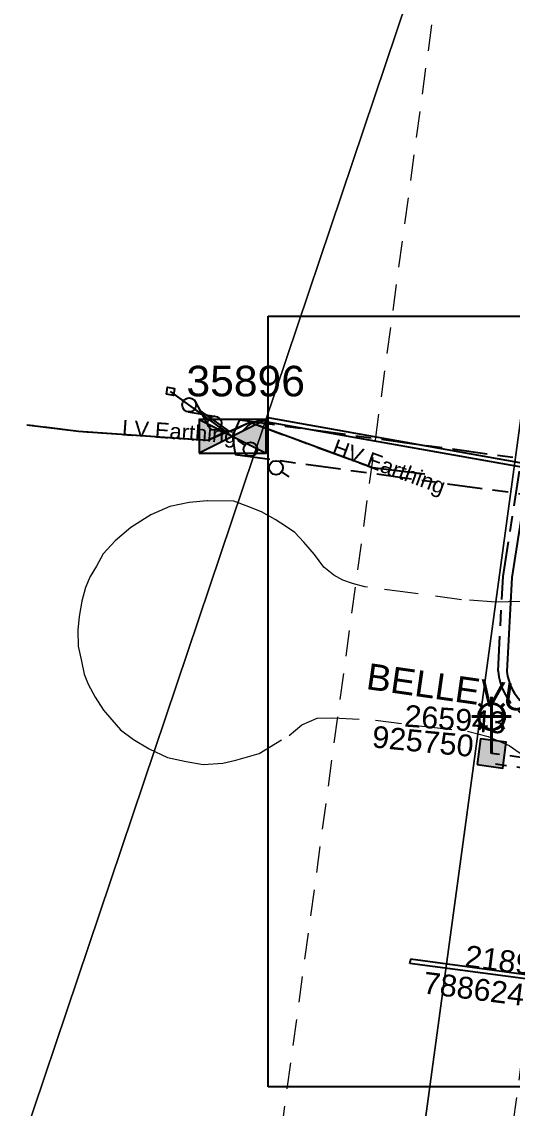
# Model space of a CAD drawing. Header units: metres. Extents: x 302931 to 308644, y 6253878 to 6257414.
# Drawn here: x 307282.7 to 307339, y 6255593 to 6255717.5 of the extents above; entities that cross this region are included whole.
import ezdxf
from ezdxf.enums import TextEntityAlignment as Align

# ---------------------------------------------------------------- set-up
doc = ezdxf.new("R2010")
doc.units = ezdxf.units.M
doc.linetypes.add('Cable Exist UG', pattern=[8.2, 4, -1.2, 1.8, -1.2])
doc.linetypes.add('Dash', pattern=[5, 3, -2])
doc.layers.get('0').update_dxf_attribs({"color": 6})
for name, color, linetype in [('_User EARTHING', 7, 'Continuous'), ('Duct_SP_EXT', 7, 'Continuous'), ('Equip_LV_EXT', 7, 'Continuous'), ('Equip_SP_SL_EXT', 7, 'Continuous'), ('Mains_HV_EXT', 7, 'Continuous'), ('Mains_SL_EXT', 7, 'Continuous'), ('Mains_TR_EXT', 7, 'Continuous'), ('Services_SP_EXT', 7, 'Continuous'), ('Sub_SP_EXT', 7, 'Continuous'), ('SupportsUG_SP_LV_SL_EXT', 7, 'Continuous'), ('Trench_SP_EXT', 7, 'Continuous')]:
    doc.layers.add(name, color=color, linetype=linetype)
for name, color, linetype, lineweight in [('Cadastre Developer_SP_EXT', 9, 'Continuous', 5), ('Cadastre Land Parcels_SP_EXT', 9, 'Continuous', 5), ('Cadastre Road Names_SP_HV_LV_SL_EXT', 9, 'Continuous', 5), ('Cadastre Roads_SP_EXT', 9, 'Continuous', 5)]:
    doc.layers.add(name, color=color, linetype=linetype, lineweight=lineweight)
doc.styles.add('COLUMN_LABEL', font='arial.ttf')
doc.styles.add('iecARIAL', font='arial.ttf', dxfattribs={"height": 2})
doc.styles.add('POLE_LABEL', font='arial.ttf')
doc.styles.get("Standard").update_dxf_attribs({"font": 'arial.ttf'})
doc.linetypes.add('Cable E UG', pattern='A,6,-0.5,["E",Standard,S=1.7,R=0,X=0.5,Y=-1],-2.9', length=9.4)
doc.linetypes.add('Cable P UG', pattern='A,6,-0.5,["P",Standard,S=1.7,R=0,X=0.5,Y=-1],-2.9', length=9.4)
picture_1 = doc.add_image_def('image2.jpg', size_in_pixel=(1377, 1183))

# ---------------------------------------------------------------- blocks, each defined once
blk = doc.blocks.new('SUB_PADMOUNT_EXT')
for points in [[(0, 0), (-3.84, 1.92), (-3.84, -1.92)], [(0, 0), (3.84, 1.92), (3.84, -1.92)]]:
    blk.add_hatch(color=256).paths.add_polyline_path(points)
for p, q in [((3.84, 1.92), (-3.84, -1.92)), ((-3.84, 1.92), (3.84, -1.92))]:
    blk.add_line(p, q)
blk.add_lwpolyline([(-3.84, -1.92), (3.84, -1.92), (3.84, 1.92), (-3.84, 1.92)], close=True)
for tag, height, flags, p in [('ASSET_NUM', 3.5, 8, (2, 2)), ('STREET_CODE', 0.2, 9, (1.5, 0)), ('CONSTRUCTED_VOLTAGE', 0.2, 9, (1.5, -0.2)), ('OPERATING_VOLTAGE', 0.2, 9, (1.5, -0.6)), ('ORIENTATION', 0.2, 9, (1.5, -0.8)), ('OWNED_BY', 0.2, 9, (1.5, -1)), ('OPERATED_BY', 0.2, 9, (1.5, -1.2)), ('NO_PHASES', 0.2, 9, (1.5, -0.4)), ('SECONDARY_VOLTAGE', 0.2, 9, (1.5, -1.6)), ('STATE', 0.2, 9, (1.5, -1.8)), ('SUBSTATION_TYPE', 0.2, 9, (1.5, -2.2)), ('MAINTAINED_BY', 0.2, 9, (1.5, -1.4)), ('PARENT', 0.2, 9, (1.5, -2)), ('USAGE', 0.2, 9, (1.5, -2.4)), ('STREETNAME', 0.2, 9, (1.5, -3)), ('SUBURB', 0.2, 9, (1.5, -3.2)), ('Z', 0.2, 1, (1.5, -3.6)), ('LEGEND', 0.2, 9, (1.5, -2.6)), ('LOCATION', 0.2, 9, (1.5, -2.8)), ('NOTES', 0.2, 9, (1.5, -3.4))]:
    blk.add_attdef(tag, text='', height=height, dxfattribs=dict(flags=flags)).set_placement(p, align=Align.MIDDLE_LEFT)
blk = doc.blocks.new('COLUMN_EXT')
blk.add_hatch(color=256).paths.add_polyline_path([(-1.49, 1.48), (-1.49, -1.49), (1.48, -1.49), (1.48, 1.48)])
blk.add_lwpolyline([(-1.49, -1.49), (1.48, -1.49), (1.48, 1.48), (-1.49, 1.48)], close=True)
for tag, height, style, flags, p in [('ASSET_NUM', 2.5, 'COLUMN_LABEL', 8, (2, 2)), ('STRUCTURE_PLANT_NUMBER', 0.2, 'POLE_LABEL', 9, (1.81, 0.03)), ('STREET_CODE', 0.2, 'COLUMN_LABEL', 9, (1.81, -0.2))]:
    blk.add_attdef(tag, text='', height=height, dxfattribs=dict(style=style, flags=flags)).set_placement(p, align=Align.MIDDLE_LEFT)
at = {"flags": 9}
for tag, p in [('COLUMN_TYPE', (1.81, -0.4)), ('OWNED_BY', (1.81, -0.6)), ('STATE', (1.81, -0.8)), ('USAGE', (1.81, -1)), ('LEGEND', (1.81, -1.2)), ('STREETNAME', (1.81, -1.6)), ('SUBURB', (1.81, -1.8)), ('LOCATION', (1.81, -1.4)), ('NOTES', (1.81, -2))]:
    blk.add_attdef(tag, text='', height=0.2, dxfattribs=at).set_placement(p, align=Align.MIDDLE_LEFT)
at = {"flags": 1}
blk.add_attdef('Z', (1.81, -2.35), '', height=0.2, dxfattribs=at)
blk = doc.blocks.new('SL_LANTERN_EXT')
at = {"lineweight": 40}
for p, q in [((0, 1.97), (0, 6.47)), ((-1.46, 5.68), (-1.06, 5.28)), ((1.46, 5.68), (1.06, 5.28)), ((-2.25, 4.22), (2.25, 4.22)), ((-1.46, 2.76), (-1.06, 3.16)), ((0, 0), (0, 2.72)), ((1.46, 2.76), (1.06, 3.16))]:
    blk.add_line(p, q, dxfattribs=at)
blk.add_circle((0, 4.22), 1.5, dxfattribs=at)
at = {"style": 'iecARIAL', "flags": 8}
blk.add_attdef('ASSET_NUM', (1.5, 1.5), '', height=2.5, dxfattribs=at)
for tag, p, height, flags in [('CONSTRUCTED_VOLTAGE', (0.98, -0.65), 0.2, 9), ('CONTROL_TYPE', (0.98, -0.85), 0.2, 9), ('LANTERN_PURPOSE', (0.98, -1.05), 0.2, 9), ('LANTERN_TYPE', (0.98, -1.25), 0.2, 9), ('LNUMBER', (2.18, -3.25), 2.5, 8), ('OPERATING_VOLTAGE', (0.98, -1.65), 0.2, 9), ('ORIENTATION', (0.98, -1.85), 0.2, 9), ('OWNED_BY', (0.98, -2.05), 0.2, 9), ('STATE', (0.98, -2.25), 0.2, 9), ('NO_PHASES', (0.98, -1.45), 0.2, 9), ('USAGE', (0.98, -2.45), 0.2, 9), ('CEXIST', (0.98, -2.65), 0.2, 9), ('CNEW', (0.98, -2.85), 0.2, 9), ('CNUMBER', (0.98, -3.05), 0.2, 9), ('CREMOVE', (0.98, -3.25), 0.2, 9), ('CREPLACE', (0.98, -3.45), 0.2, 9), ('LKINGHEIGHT', (0.98, -3.65), 0.2, 9), ('LBRACKET', (0.98, -3.85), 0.2, 9), ('LBRACKETVOCAB', (0.98, -4.05), 0.2, 9), ('LCATEGORY', (0.98, -4.25), 0.2, 9), ('LCHARGE1', (0.98, -4.45), 0.2, 9), ('LCHARGE1PERCENT', (0.98, -4.65), 0.2, 9), ('LCHARGE2', (0.98, -4.85), 0.2, 9), ('LCHARGE2PERCENT', (0.98, -5.05), 0.2, 9), ('LCHARGE3', (0.98, -5.25), 0.2, 9), ('LCHARGE3PERCENT', (0.98, -5.45), 0.2, 9), ('LEXIST', (0.98, -5.65), 0.2, 9), ('LLAMP', (0.98, -5.85), 0.2, 9), ('LLAMPVOCAB', (0.98, -6.05), 0.2, 9), ('LMAST', (0.98, -6.25), 0.2, 9), ('LMASTVOCAB', (0.98, -6.45), 0.2, 9), ('LNEW', (0.98, -6.65), 0.2, 9), ('LANTNUMBER', (0.98, -6.85), 0.2, 9), ('LOUTREACH', (0.98, -7.25), 0.2, 9), ('LOUTREACHVOCAB', (0.98, -7.45), 0.2, 9), ('LRATECODE', (0.98, -7.65), 0.2, 9), ('LREMOVE', (0.98, -7.85), 0.2, 9), ('LREPLACE', (0.98, -8.05), 0.2, 9), ('LTYPE', (0.98, -8.25), 0.2, 9), ('LTYPEVOCAB', (0.98, -8.45), 0.2, 9), ('LEGEND', (0.98, -8.65), 0.2, 9), ('LOCATION', (0.98, -8.85), 0.2, 9), ('STREETNAME', (0.98, -9.25), 0.2, 9), ('SUBURB', (0.98, -9.45), 0.2, 1), ('NOTES', (0.98, -9.05), 0.2, 9)]:
    blk.add_attdef(tag, p, '', height=height, dxfattribs=dict(flags=flags))
blk = doc.blocks.new('CCP_EXT')
at = {"flags": 9}
for tag, p in [('STATE', (0, -1.8)), ('LEGEND', (0, -1.4)), ('LIFE_SUPPORT', (0, -1.6)), ('NOTES', (0, -2))]:
    blk.add_attdef(tag, text='', height=0.2, dxfattribs=at).set_placement(p, align=Align.MIDDLE_LEFT)
blk.add_wipeout([(0, 0.57), (0.57, 0), (0, -0.57), (-0.57, 0)])
blk.add_lwpolyline([(-0.57, 0), (0, 0.57), (0.57, 0), (0, -0.57), (-0.57, 0)])
at = {"flags": 1}
blk.add_attdef('Z', (0, 0), '', height=0.2, dxfattribs=at)
at = {"flags": 9}
for tag, p in [('CCP_TYPE', (0, 0)), ('CONSTRUCTED_VOLTAGE', (0, -0.2)), ('OPERATING_VOLTAGE', (0, -0.6)), ('ORIENTATION', (0, -0.8)), ('OWNED_BY', (0, -1)), ('NO_PHASES', (0, -0.4)), ('USAGE', (0, -1.2))]:
    blk.add_attdef(tag, text='', height=0.2, dxfattribs=at).set_placement(p, align=Align.MIDDLE_LEFT)
blk = doc.blocks.new('LV_UG_DFUSE_OPEN_EXT')
for points in [[(1, 0), (0, 0)], [(6.2, 0.01), (7.2, 0.01)]]:
    blk.add_lwpolyline(points)
for centre in [(1.8, 0), (5.4, 0.01)]:
    blk.add_circle(centre, 0.8)
at = {"flags": 9}
for tag, p in [('ACTUAL_STATUS', (0, 0)), ('CONSTRUCTED_VOLTAGE', (0, -0.2)), ('OPERATING_VOLTAGE', (0, -0.6)), ('ORIENTATION', (0, -0.8)), ('STATE', (0, -1)), ('SWITCH_TYPE', (0, -1.2)), ('NO_PHASES', (0, -0.4)), ('USAGE', (0, -1.4)), ('NOTES', (0, -1.6))]:
    blk.add_attdef(tag, text='', height=0.2, dxfattribs=at).set_placement(p, align=Align.MIDDLE_LEFT)
at = {"flags": 1}
blk.add_attdef('Z', (0, 0), '', height=0.2, dxfattribs=at)
blk = doc.blocks.new('LV_UG_DFUSE_CLOSED_EXT')
for points in [[(1, 0), (0, 0)], [(5.04, 0.73), (2.16, -0.72)], [(5.05, -0.71), (2.16, 0.72)], [(6.2, 0.01), (7.2, 0.01)]]:
    blk.add_lwpolyline(points)
for centre in [(1.8, 0), (5.4, 0.01)]:
    blk.add_circle(centre, 0.8)
at = {"flags": 9}
for tag, p in [('ACTUAL_STATUS', (0, 0)), ('CONSTRUCTED_VOLTAGE', (0, -0.2)), ('OPERATING_VOLTAGE', (0, -0.6)), ('ORIENTATION', (0, -0.8)), ('STATE', (0, -1)), ('SWITCH_TYPE', (0, -1.2)), ('NO_PHASES', (0, -0.4)), ('USAGE', (0, -1.4)), ('NOTES', (0, -1.6))]:
    blk.add_attdef(tag, text='', height=0.2, dxfattribs=at).set_placement(p, align=Align.MIDDLE_LEFT)
at = {"flags": 1}
blk.add_attdef('Z', (0, 0), '', height=0.2, dxfattribs=at)

msp = doc.modelspace()

# ---------------------------------------------------------------- linework, layer by layer
at = {"layer": '_User EARTHING', "linetype": 'Cable P UG'}
msp.add_lwpolyline([(307344.9, 6255692.08), (307338.9, 6255653.85), (307338.32, 6255643.08), (307338.32, 6255643.08, 0.362494), (307343.98, 6255637.78), (307343.98, 6255637.78), (307344.09, 6255637.79), (307871.27, 6255565.38), (307871.27, 6255565.38, 0.351347), (307876.48, 6255568.65), (307876.48, 6255568.65), (307878.35, 6255580.93)], format="xyb", dxfattribs=at)
at = {"layer": 'Cadastre Developer_SP_EXT', "linetype": 'Dash'}
msp.add_lwpolyline([(307339.96, 6255651.08), (307337.05, 6255651.01), (307333.12, 6255651.29), (307327.29, 6255652.07), (307322.03, 6255652.77), (307320.61, 6255653.16), (307319.52, 6255653.52), (307318.48, 6255654.09), (307317.34, 6255655), (307316.28, 6255656.45), (307315.06, 6255657.9), (307314, 6255658.99), (307313.04, 6255659.63), (307311.77, 6255660.46), (307310.19, 6255661.35), (307308.72, 6255661.94), (307307.01, 6255662.59), (307303.95, 6255662.61), (307301.9, 6255662.43), (307299.67, 6255661.97), (307297.5, 6255661.01), (307295.19, 6255659.56), (307293.4, 6255658.05), (307292.03, 6255656.55), (307291.28, 6255655.13), (307290.53, 6255653.94), (307290.01, 6255652.67), (307289.57, 6255651.11), (307289.28, 6255649.38), (307289.13, 6255647.8), (307289.15, 6255645.98), (307289.54, 6255644.24), (307289.85, 6255642.77), (307290.32, 6255641.63), (307291.12, 6255640.13), (307292.06, 6255638.65), (307293.02, 6255637.51), (307294.02, 6255636.37), (307295.5, 6255635.28), (307297.29, 6255634.19), (307299.41, 6255633.23), (307301.54, 6255632.77), (307303.51, 6255632.4), (307305.76, 6255632.56), (307307.26, 6255632.9), (307309.93, 6255633.67), (307313.38, 6255635.75), (307314.8, 6255636.94), (307316.59, 6255637.72), (307318.38, 6255637.77), (307323.28, 6255637.48), (307329.03, 6255636.76), (307333.8, 6255636.24), (307336.18, 6255635.62), (307338.61, 6255634.58), (307341, 6255632.92)], dxfattribs=at)
at = {"layer": 'Cadastre Land Parcels_SP_EXT', "linetype": 'Continuous'}
for points in [[(307292.16, 6255321.46), (307359.72, 6255817.44), (307185.65, 6255301.07)], [(307185.65, 6255301.07), (307359.72, 6255817.44)]]:
    msp.add_lwpolyline(points, dxfattribs=at)
at = {"layer": 'Duct_SP_EXT'}
for p, q in [((307310.84, 6255671.67), (307310.88, 6255671.91)), ((307310.84, 6255671.67), (307342.52, 6255666.04)), ((307310.92, 6255672.15), (307310.88, 6255671.91)), ((307310.92, 6255672.15), (307342.61, 6255666.51)), ((307327.22, 6255609.61), (307327.25, 6255609.85)), ((307340.79, 6255607.8), (307327.22, 6255609.61)), ((307327.28, 6255610.09), (307327.25, 6255609.85)), ((307340.85, 6255608.28), (307327.28, 6255610.09))]:
    msp.add_line(p, q, dxfattribs=at)
at = {"layer": 'Mains_HV_EXT', "linetype": 'Cable E UG'}
for points in [[(307306.62, 6255670.56), (307308.86, 6255671.62), (307308.86, 6255671.62), (307322.95, 6255666.42)], [(307289.22, 6255670.56), (307283.27, 6255671.3)], [(307306.25, 6255670.59), (307304.03, 6255669.52), (307289.22, 6255670.56)], [(307322.95, 6255666.42), (307328.92, 6255665.7)]]:
    msp.add_lwpolyline(points, dxfattribs=at)
at = {"layer": 'Mains_HV_EXT', "linetype": 'Cable Exist UG'}
for points in [[(307306.87, 6255670), (307307.72, 6255671.89), (307307.72, 6255671.89), (307349.32, 6255666.2)], [(307306.87, 6255670), (307307.17, 6255667.93), (307307.17, 6255667.93), (307348.97, 6255662.19), (307353.65, 6255661.49), (307353.65, 6255661.49), (307350.36, 6255637.33), (307346.79, 6255611.05), (307346.24, 6255606.35), (307346.24, 6255606.35), (307361.35, 6255604.44), (307363.33, 6255604.26), (307363.33, 6255604.26), (307362.12, 6255595.46)]]:
    msp.add_lwpolyline(points, dxfattribs=at)
at = {"layer": 'Mains_SL_EXT', "linetype": 'Cable Exist UG'}
msp.add_lwpolyline([(307343.62, 6255607.53), (307342.66, 6255610.4), (307342.66, 6255610.4), (307345.6, 6255632.42), (307336.58, 6255633.68)], dxfattribs=at)
at = {"layer": 'Mains_TR_EXT', "linetype": 'Cable Exist UG'}
msp.add_lwpolyline([(307879.61, 6255582.39), (307877.46, 6255568.41), (307877.46, 6255568.41, -0.356399), (307871.15, 6255564.39), (307871.15, 6255564.39), (307344.06, 6255636.78), (307344.06, 6255636.78, -0.376432), (307337.32, 6255643.11), (307337.32, 6255643.11), (307337.9, 6255653.96), (307337.9, 6255653.96), (307343.91, 6255692.21)], format="xyb", dxfattribs=at)
at = {"layer": 'Trench_SP_EXT', "linetype": 'Cable Exist UG'}
for points in [[(307306.47, 6255670.61), (307302.69, 6255673.29)], [(307306.46, 6255670.56), (307308.86, 6255671.62), (307322.95, 6255666.42), (307328.92, 6255665.7)], [(307308.02, 6255670.59), (307308.58, 6255671.17), (307309.07, 6255671.52), (307310, 6255671.86), (307310.88, 6255671.91)], [(307306.47, 6255670.61), (307304.03, 6255669.52), (307289.22, 6255670.56), (307283.27, 6255671.3)], [(307346.4, 6255631.14), (307337.04, 6255632.43)]]:
    msp.add_lwpolyline(points, dxfattribs=at)

# ---------------------------------------------------------------- block references
at = {"layer": 'Equip_LV_EXT', "rotation": 323.9999999512898}
msp.add_blockref('LV_UG_DFUSE_OPEN_EXT', (307307.48, 6255669.58), dxfattribs=at)
at = {"layer": 'Equip_SP_SL_EXT'}
ref = msp.add_blockref('SL_LANTERN_EXT', (307336.58, 6255633.68), dxfattribs=at)
ref.add_attrib('ASSET_NUM', '265943', dxfattribs={"layer": '0', "height": 2.5, "rotation": 355.9085, "style": 'iecARIAL'}).set_placement((307338.08, 6255635.18), align=Align.BOTTOM_RIGHT)
ref = msp.add_blockref('SL_LANTERN_EXT', (307343.62, 6255607.53), dxfattribs=at)
ref.add_attrib('ASSET_NUM', '218917', dxfattribs={"layer": '0', "height": 2.5, "rotation": 352.8243, "style": 'iecARIAL'}).set_placement((307345.12, 6255609.03), align=Align.MIDDLE_RIGHT)
at = {"layer": 'Sub_SP_EXT'}
ref = msp.add_blockref('SUB_PADMOUNT_EXT', (307306.87, 6255670), dxfattribs=at)
ref.add_attrib('ASSET_NUM', '35896', dxfattribs={"layer": '0', "height": 3.5}).set_placement((307308.38, 6255673.54), align=Align.BOTTOM_CENTER)
at = {"layer": 'SupportsUG_SP_LV_SL_EXT'}
ref = msp.add_blockref('COLUMN_EXT', (307336.58, 6255633.68), dxfattribs=dict(at, rotation=352.4456393290823))
ref.add_attrib('ASSET_NUM', '925750', dxfattribs={"layer": '0', "height": 2.5, "rotation": 354.5186, "style": 'COLUMN_LABEL'}).set_placement((307334.51, 6255634.51), align=Align.MIDDLE_RIGHT)
ref = msp.add_blockref('COLUMN_EXT', (307343.62, 6255607.53), dxfattribs=dict(at, rotation=81.13845503998468))
ref.add_attrib('ASSET_NUM', '788624', dxfattribs={"layer": '0', "height": 2.5, "rotation": 352.834, "style": 'COLUMN_LABEL'}).set_placement((307340.33, 6255605.99, 0), align=Align.MIDDLE_RIGHT)

# ---------------------------------------------------------------- texts
at = {"layer": 'Cadastre Road Names_SP_HV_LV_SL_EXT'}
msp.add_text('BELLEVUE                                                                                                                                                 CIRCUIT', height=3, rotation=351.8915, dxfattribs=at).set_placement((307322.09, 6255641.07))
at = {"layer": 'Mains_HV_EXT'}
for s, rotation, p in [('LV Earthing', 355.9842, (307294.15, 6255670.11)), ('HV Earthing', 339.6105, (307318.16, 6255668.05))]:
    msp.add_text(s, height=1.8, rotation=rotation, dxfattribs=at).set_placement(p)

# ---------------------------------------------------------------- pictures from other files: only their frames are drawn
image = msp.add_image(picture_1, insert=(307310.94, 6255595.48), size_in_units=(102.79, 88.31), dxfattribs=dict(fade=50))
image.dxf.flags = 7

# ---------------------------------------------------------------- next in the draw order: block references
at = {"layer": 'Services_SP_EXT', "rotation": 36.00000006831309}
msp.add_blockref('CCP_EXT', (307299.75, 6255675.16), dxfattribs=at)

# ---------------------------------------------------------------- next in the draw order: linework, layer by layer
at = {"layer": 'Cadastre Developer_SP_EXT', "linetype": 'Dash'}
msp.add_lwpolyline([(307277.24, 6255322.9), (307288.9, 6255321.35), (307288.9, 6255321.35), (307292.49, 6255321.51), (307296.59, 6255322.89), (307300.07, 6255325.46), (307302.57, 6255329.56), (307304.4, 6255335.83), (307328.27, 6255512.03), (307349.61, 6255668.86), (307374.37, 6255850.85), (307384.86, 6255924.59), (307388.37, 6255943.06), (307392.2, 6255959.8), (307394.05, 6255968.46), (307395.23, 6255971.51), (307370.65, 6255974.5), (307366.58, 6255956.94), (307362.4, 6255936.54), (307354.14, 6255897.48), (307337.78, 6255776.59), (307300.06, 6255499.29), (307277.24, 6255322.9)], close=True, dxfattribs=at)
at = {"layer": 'Cadastre Roads_SP_EXT', "linetype": 'Continuous'}
msp.add_lwpolyline([(307365.76, 6255906.35), (307353.84, 6255818.17), (307359.72, 6255817.44), (307292.16, 6255321.46)], dxfattribs=at)
at = {"layer": 'Services_SP_EXT'}
msp.add_lwpolyline([(307306.87, 6255670), (307299.75, 6255675.16)], dxfattribs=at)

# ---------------------------------------------------------------- next in the draw order: block references
at = {"layer": 'Equip_LV_EXT', "rotation": 143.9999999512901}
msp.add_blockref('LV_UG_DFUSE_CLOSED_EXT', (307306.27, 6255670.44), dxfattribs=at)

doc.saveas('drawing.dxf')
